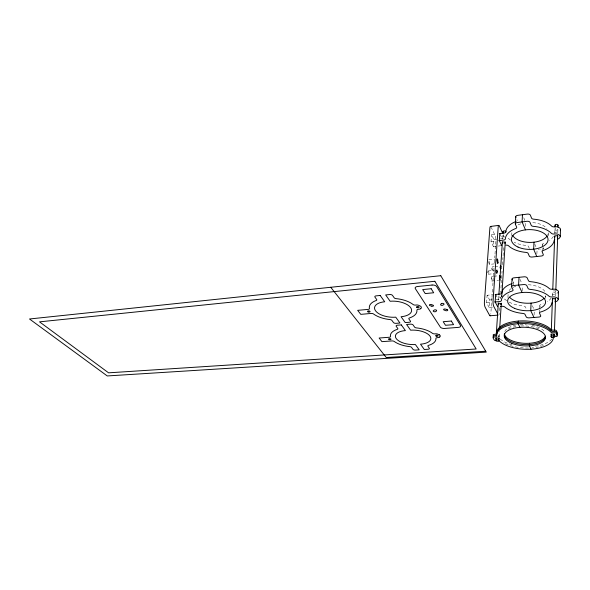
<?xml version="1.0" encoding="UTF-8"?>
<svg xmlns="http://www.w3.org/2000/svg" width="590" height="590" viewBox="0 0 590 590"><rect width="100%" height="100%" fill="white"/><g stroke="black" fill="none" stroke-linecap="round" stroke-linejoin="round"><path stroke-width="0.44" stroke-dasharray="2.95 2.21" d="M555.662 295.892L555.802 291.187M557.808 232.91L557.926 228.986M552.535 295.892L552.734 290.892M554.799 233.301L554.998 227.821M545.706 298.37L545.809 295.826M548.191 235.786L548.331 232.239A18.261 9.971 0.2 0 1 547.498 235.476M539.481 312.877L539.629 309.544M539.658 308.71L539.806 305.377M542.114 251.451L542.262 247.955M542.299 247.077L542.417 244.452M543.545 249.504L543.619 247.763A2.39 1.268 0.2 0 1 541.738 249.032L540.573 249.164M534.09 314.979L534.282 310.842M536.885 253.906L537.048 250.433M522.216 290.804L522.445 286.556M525.646 226.302L525.83 222.732A18.261 9.971 0.2 0 0 524.208 222.983M513.366 285.044L513.514 282.485M507.924 297.463L508.123 294.115A18.902 9.27 1.7 0 0 508.646 295.789M511.692 235.617L511.847 232.984A18.261 9.971 0.2 0 1 511.862 231.7M499.14 337.045L499.487 331.55M498.528 300.148L498.889 294.661M502.547 239.208L502.879 234.311M499.479 310.731L499.789 305.974M500.246 298.887L500.35 297.323M500.659 292.64L500.755 291.084M500.962 287.986L501.463 280.272M501.581 278.436L502.061 271.112M502.474 264.755L502.946 257.542M503.064 255.75L503.698 245.956M492.539 307.147L489.132 307.42L489.656 300L487.111 295.251L492.244 294.779M501.22 245.706L493.454 246.642L493.948 239.688L491.522 234.636L496.492 234.016M491.92 298.09L490.821 313.814A3.813 0.996 85.3 0 1 490.799 314.109M491.972 297.316L492.621 288.016M492.783 285.707L493.365 277.44M493.424 276.526L494.059 267.447M494.376 262.941L494.877 255.787M495.003 254.002L495.622 245.152M495.681 244.267L495.925 240.757A3.665 0.915 84.3 0 0 495.187 235.712L491.345 227.622M489.132 307.442L486.573 302.714L487.111 295.251M493.454 246.642L491.013 241.598L491.522 234.636M488.225 271.017L494.346 270.286M491.308 276.518L491.345 279.933A1.541 0.398 84.8 0 0 491.92 281.054A1.541 0.398 84.8 0 0 492.045 279.188L491.308 276.518L492.982 276.341M492.23 270.05L492.709 269.792A1.534 0.391 84.7 0 0 492.842 267.949A1.534 0.391 84.7 0 0 492.274 266.82C491.204 267.904 491.544 271.378 493.904 269.881M494.427 263.87L489.309 264.409L489.346 261.001A1.549 0.398 84.6 0 0 488.948 259.851M493.948 239.688L496.692 239.356M500.342 238.913L503.233 238.567M491.013 241.62L495.998 241.015M538.25 249.43L539.408 249.297M488.83 259.806L494.722 259.15M492.34 266.776L494.007 266.599M494.84 266.51L499.015 266.068M488.314 274.239L494.243 273.627M493.823 276.26L498.86 275.744M491.846 281.098L498.565 280.427M489.656 300L492.208 299.764M496.043 299.425L499.258 299.13M486.573 302.714L491.721 302.279M488.432 270.906L488.94 272.801L488.38 274.203A1.564 0.406 84.7 0 1 487.842 273.332A1.564 0.406 84.7 0 1 487.812 271.422M489.309 264.409L488.623 261.702A1.549 0.398 84.6 0 1 488.564 261.119M495.666 294.462L498.159 299.233M513.278 281.769L513.44 282.116A2.552 1.283 2 0 1 513.352 282.868M519.901 279.225L521.663 282.986M532.313 305.723L533.921 309.16M500.143 234.333L502.171 238.692M540.293 306.675L539.857 305.723A2.493 1.195 1.4 0 1 540.905 304.499A25.208 12.368 1.7 0 0 543.154 303.732M516.914 219.613L517.069 219.981A2.463 1.379 0.6 0 1 516.98 220.793M529.341 248.456L528.47 246.443A2.375 1.268 0.7 0 0 526.494 245.455A24.352 13.297 0.2 0 1 514.17 242.306M523.743 217.754L525.004 220.749M534.776 244.054L536.325 247.734M542.741 245.506L542.461 244.828A2.412 1.283 -0.1 0 1 543.486 243.486A24.352 13.297 0.2 0 0 544.953 242.918M508.388 329.095A20.628 9.344 2.6 0 1 516.398 326.454M520.764 325.968A20.628 9.344 2.6 0 1 539.275 329.08M543.464 345.563A28.372 12.847 2.6 0 1 536.229 347.34M533.692 347.68A28.372 12.847 2.6 0 1 531.981 347.842M528.485 348.012A28.372 12.847 2.6 0 1 503.484 342.702M497.776 336.676A1.527 0.693 3.5 0 1 498.904 337.067M504.782 331.425A20.613 9.359 2.6 0 1 515.564 325.296M520.085 324.684A20.613 9.359 2.6 0 1 526.317 324.655M532.047 325.407A20.613 9.359 2.6 0 1 545.123 332.694M551.775 339.095A28.349 12.877 2.6 0 1 535.425 346.175M512.098 344.789A28.349 12.877 2.6 0 1 499.819 338.719M497.864 335.371A1.527 0.693 3.5 0 1 499.199 336.145A1.527 0.693 3.5 0 1 497.783 336.75M503.373 234.709A3.68 0.885 84.3 0 1 504.089 238.146M499.302 313.401A3.828 0.966 85.3 0 1 498.594 315.075M545.617 295.929A18.902 9.27 1.7 0 1 545.027 297.131M509.126 290.531A18.902 9.27 1.7 0 1 516.014 286.165M528.242 284.741A18.902 9.27 1.7 0 1 545.175 291.866M540.905 308.924A2.471 1.18 1.6 0 1 540.676 309.138M551.141 298.046A25.208 12.368 1.7 0 1 547.137 301.778M509.185 302.154A25.208 12.368 1.7 0 0 523.352 305.996A2.456 1.173 2.1 0 1 525.395 306.947L526.605 309.462A2.456 1.165 2 0 0 526.745 309.669M506.722 300.679A25.208 12.368 1.7 0 1 505.21 299.499A2.456 1.195 2.7 0 0 502.85 298.828M552.203 295.295A2.559 1.246 0.8 0 1 554.239 294.189L556.731 293.761A3.075 1.497 0.7 0 0 557.248 293.473M555.625 291.283A1.556 0.76 0.7 0 1 554.335 292.389A1.556 0.76 0.7 0 1 552.793 291.342A1.556 0.76 0.7 0 1 555.352 291.099M512.976 283.2A2.552 1.283 2 0 1 512.437 283.443M500.755 297.257A1.49 0.73 2.7 0 1 498.808 296.681A1.49 0.73 2.7 0 1 500.01 295.819M518.057 224.901A18.261 9.971 0.2 0 1 521.029 223.757M532.777 222.592A18.261 9.971 0.2 0 1 546.93 228.647M553.405 236.332A24.352 13.297 0.2 0 1 549.519 240.432M510.453 240.078A24.352 13.297 0.2 0 1 508.993 238.839A2.375 1.291 1.3 0 0 506.714 238.161M554.497 233.153A2.471 1.335 -0.8 0 1 556.407 232.128L558.819 231.612A2.965 1.615 -0.9 0 0 559.084 231.464M504.45 236.546A1.446 0.789 1.4 0 1 502.842 235.513A1.446 0.789 1.4 0 1 505.195 235.196M555.574 230.056A1.505 0.819 -0.9 0 0 557.926 229.414A1.505 0.819 -0.9 0 0 555.78 228.64A1.505 0.819 -0.9 0 0 555.574 230.056"/><path stroke-width="0.89" d="M558.214 299.396L558.465 291.711M560.264 236.531L560.5 229.377M554.239 336.92L554.335 334.176M554.46 330.518L555.551 298.503M555.832 290.273L557.705 235.388M557.985 227.157L558.052 225.328M551.09 336.595L551.193 333.852M551.326 330.194L552.469 298.201M552.8 289.063L554.703 236.044M555.028 226.907L555.094 225.078M531.089 303.113L530.727 310.62L533.98 317.457M533.994 242.195L533.662 249.194L536.767 256.51M519.016 277.33L518.588 285.051L522.128 292.507M522.475 214.731L522.076 221.914L525.454 229.864M511.596 286.806L512.046 279.122M515.313 223.949L515.741 216.796M498.904 340.703A1.527 0.686 3.5 0 0 496.787 339.877A1.527 0.686 3.5 0 0 496.463 341.05A1.527 0.686 3.5 0 0 498.904 340.703L499.081 337.959M499.723 327.893L501.316 303.186M501.729 296.785L505.269 241.878M495.866 340.386L496.05 337.642M496.293 333.984L498.344 302.891M498.889 294.661L502.392 241.627M502.938 233.397L503.064 231.568M495.666 294.462L495.158 301.977L497.658 306.712M499.804 233.611L499.324 240.617L501.714 245.669M420.891 308.4L421.319 307.596A2.655 1.283 5.8 0 0 421.098 306.815A2.662 1.283 5.8 0 0 420.309 306.085L418.93 305.436A2.485 1.202 5.8 0 0 416.511 304.993L415.567 305.089A2.168 1.055 5.9 0 1 413.089 304.499A21.284 10.237 6.6 0 0 396.133 298.636A2.176 1.069 6.5 0 1 394.15 297.758L392.52 295.42A2.176 1.077 6.7 0 0 389.732 294.535L385.668 294.934L390.145 301.261A15.96 7.677 6.6 0 1 410.647 307.641A15.96 7.677 6.6 0 1 401.082 316.719L405.242 322.59L409.15 322.273A2.087 0.981 6.2 0 0 410.426 321.122L408.922 318.969A2.102 0.996 6.1 0 1 409.534 317.929A21.284 10.237 6.6 0 0 416.916 310.193A2.146 1.032 5.8 0 1 418.362 309.271L419.306 309.19A2.478 1.195 5.8 0 0 420.876 308.4M439.793 336.897L440.228 336.182A2.537 1.158 5.4 0 0 440.044 335.481A2.537 1.158 5.4 0 0 439.314 334.818M560.19 230.144L560.375 229.886A3.061 1.667 -0.9 0 0 560.352 228.891A3.061 1.667 -0.9 0 0 559.659 227.976L558.236 227.187A2.972 1.623 -0.9 0 0 556.99 226.744L554.408 226.84A2.5 1.372 -0.9 0 1 551.687 226.169A24.352 13.297 0.2 0 0 533.618 219.163A2.5 1.394 -0.3 0 1 531.553 218.101L530.351 215.136A2.5 1.409 -0.1 0 0 527.342 214.089L517.629 215.372A2.478 1.394 0.3 0 0 515.808 217.046L515.962 217.415M557.86 292.78L558.339 292.183M500.586 269.173L500.091 267.292L500.615 265.928A1.541 0.376 84.7 0 1 501.205 267.344M557.292 239.12L558.582 238.751A2.98 1.6 -0.7 0 0 559.401 238.072L560.139 237.04A3.068 1.652 -0.7 0 0 560.117 236.044A3.075 1.652 -0.7 0 0 559.416 235.137L557.993 234.348A2.987 1.608 -0.7 0 0 556.746 233.913L554.15 234.001A2.508 1.357 -0.7 0 1 551.414 233.323A24.448 13.201 0.4 0 0 533.272 226.331A2.508 1.387 -0.1 0 1 531.199 225.277L529.982 222.334A2.508 1.394 0.1 0 0 526.966 221.287L517.216 222.541A2.493 1.387 0.5 0 0 515.38 224.2L516.648 227.106A2.471 1.364 0.8 0 1 515.667 228.544A24.448 13.201 0.4 0 0 505.365 238.891A2.412 1.313 1.5 0 1 503.55 240.093L498.83 240.661M490.511 226.449L498.801 225.38M499.31 233.669L504.007 233.087A2.397 1.32 1.3 0 0 505.814 231.87A24.352 13.297 0.2 0 1 516.088 221.427M495.158 294.506L500.018 294.056A2.485 1.224 2.7 0 0 501.876 292.965A25.208 12.368 1.7 0 1 511.663 283.702M494.649 301.999L499.524 301.571A2.493 1.217 2.8 0 0 501.397 300.487A25.311 12.243 1.9 0 1 511.987 291.091A2.559 1.268 2.2 0 0 512.998 289.779L511.663 287.042A2.581 1.291 2 0 1 513.551 285.538L523.647 284.564A2.603 1.298 1.6 0 1 526.782 285.597L528.05 288.355A2.603 1.291 1.5 0 0 530.203 289.388A25.311 12.243 1.9 0 1 549.039 296.246A2.603 1.261 0.9 0 0 551.864 296.925L554.556 296.895A3.098 1.497 0.9 0 1 555.854 297.323L557.336 298.083A3.186 1.534 0.9 0 1 558.059 298.946A3.179 1.534 0.9 0 1 558.074 299.86L557.321 300.812A3.083 1.482 0.9 0 1 556.473 301.424L554.836 301.763M500.379 306.453L501.994 306.313A2.463 1.187 2.8 0 1 504.745 306.97A25.311 12.243 1.9 0 0 522.961 313.452A2.463 1.165 2.3 0 1 525.019 314.396L526.228 316.889A2.463 1.158 2.1 0 0 529.178 317.84L538.803 317.081A2.485 1.165 1.8 0 0 540.691 315.739L539.533 313.224A2.5 1.18 1.6 0 1 540.587 312.014A25.311 12.243 1.9 0 0 551.93 302.935A2.574 1.232 1 0 1 552.557 302.22M490.069 315.768L497.842 315.134M496.485 340.607L496.183 340.629A1.512 0.679 3.6 0 1 494.376 340.106A32.538 14.698 2.6 0 1 493.026 337.723A1.519 0.686 3.6 0 1 494.132 336.993L494.737 336.956A2.537 1.151 3.6 0 0 496.625 335.887A28.394 12.825 2.6 0 1 518.418 323.711A28.394 12.825 2.6 0 1 550.772 332.045A2.655 1.202 1.7 0 0 553.722 332.797L554.371 332.753A1.593 0.715 1.7 0 1 556.215 333.291A32.538 14.698 2.6 0 1 557.329 335.776A1.586 0.708 1.7 0 1 556.075 336.521L555.433 336.566A2.626 1.18 1.7 0 0 553.332 337.657A28.394 12.825 2.6 0 1 531.354 349.184A28.394 12.825 2.6 0 1 499.649 341.308A2.508 1.128 3.6 0 0 498.447 340.732M485.718 351.212L386.244 357.518L330.739 287.278M439.321 334.818L438.016 334.22A2.367 1.084 5.4 0 0 435.715 333.8L434.808 333.874A2.072 0.951 5.5 0 1 432.463 333.32A20.311 9.226 6.1 0 0 416.452 327.893A2.072 0.966 6 0 1 414.578 327.089L413.111 324.979A2.08 0.966 6.2 0 0 410.47 324.161L406.576 324.471L410.618 330.186A15.237 6.918 6.1 0 1 430.014 336.123A15.237 6.918 6.1 0 1 420.515 344.177L424.276 349.494L428.038 349.251A1.999 0.885 5.8 0 0 429.306 348.225L427.942 346.271A2.006 0.9 5.7 0 1 428.561 345.349A20.311 9.226 6.1 0 0 435.922 338.468A2.05 0.929 5.4 0 1 437.338 337.657L438.245 337.591A2.36 1.077 5.4 0 0 439.771 336.897M497.591 313.607L493.845 306.608A3.879 0.996 85.2 0 1 493.048 301.32L498.189 227.025A3.732 0.907 84.2 0 1 499.361 226.014L502.628 233.094M519.945 327.354L518.109 323.74L518.256 321.063L518.485 321.513M531.052 349.199L529.355 345.865L529.481 343.262L529.695 343.682M518.182 322.398L518.411 322.855M529.422 344.56L529.636 344.98M512.452 280.051L512.12 279.358A2.567 1.298 1.8 0 1 514.001 277.831L524.053 276.821A2.589 1.313 1.5 0 1 527.172 277.861L528.433 280.641A2.589 1.298 1.3 0 0 530.58 281.673A25.208 12.368 1.7 0 1 549.327 288.554A2.589 1.276 0.7 0 0 552.144 289.233L554.821 289.196A3.083 1.512 0.7 0 1 556.112 289.624L557.594 290.391A3.171 1.549 0.7 0 1 558.31 291.254A3.171 1.549 0.7 0 1 558.332 292.183M500.291 277.573L499.7 275.655L499.745 279.092A1.549 0.384 84.9 0 0 500.04 280.117M545.249 337.554A20.628 9.344 2.6 0 1 521.907 344.413A20.628 9.344 2.6 0 1 504.48 333.35M554.305 335.467A2.626 1.18 1.7 0 1 555.072 335.282M556.643 335.105A1.586 0.715 1.6 0 0 557.373 334.434A32.516 14.728 2.6 0 0 556.259 331.956A1.586 0.723 1.6 0 0 554.416 331.41L553.774 331.455A2.655 1.21 1.6 0 1 550.817 330.702A28.372 12.847 2.6 0 0 518.492 322.376A28.372 12.847 2.6 0 0 496.706 334.582A2.53 1.158 3.5 0 1 494.826 335.651L494.221 335.695A1.512 0.686 3.6 0 0 493.115 336.425A32.516 14.728 2.6 0 0 493.52 337.332M552.004 335.437A1.593 0.723 1.7 0 1 551.429 334.368A1.593 0.723 1.7 0 1 553.826 334.316A1.593 0.723 1.7 0 1 553.737 335.4M496.485 339.117A1.527 0.693 3.5 0 1 496.345 338.151A1.527 0.693 3.5 0 1 498.454 338.159A1.527 0.693 3.5 0 1 498.734 339.125M555.507 225.793A1.505 0.826 -1 0 1 555.478 224.65A1.505 0.826 -1 0 1 557.565 224.569A1.505 0.826 -1 0 1 557.734 225.712M503.513 232.261A1.438 0.789 1.3 0 1 503.499 231.103A1.438 0.789 1.3 0 1 505.593 231.199A1.438 0.789 1.3 0 1 505.328 232.342M545.3 336.234A20.613 9.359 2.6 0 1 523.95 343.277A20.613 9.359 2.6 0 1 504.435 333.837M553.767 334.442A2.626 1.18 1.7 0 1 554.025 334.272M556.687 333.778A1.578 0.715 1.6 0 0 557.417 333.107A32.487 14.757 2.6 0 0 556.304 330.614A1.586 0.723 1.6 0 0 554.46 330.076L553.818 330.12A2.655 1.21 1.6 0 1 550.868 329.368A28.349 12.877 2.6 0 0 518.566 321.034A28.349 12.877 2.6 0 0 496.795 333.276A2.53 1.158 3.5 0 1 494.914 334.346L494.309 334.39A1.512 0.686 3.5 0 0 493.203 335.127A32.487 14.757 2.6 0 0 493.461 335.732M501.198 268.472A1.541 0.376 84.7 0 1 501.131 268.752M490.998 226.899A3.717 0.937 84.1 0 0 489.877 228.087L484.405 302.095A3.865 1.025 85.2 0 0 485.201 307.353L489.575 315.296A3.813 0.996 85.3 0 0 490.533 315.333M544.105 298.282A18.902 9.27 1.7 0 1 526.863 303.238A18.902 9.27 1.7 0 1 509.767 297.397M552.867 299.823A1.564 0.752 0.9 0 1 552.948 298.717A1.564 0.752 0.9 0 1 555.227 298.865A1.564 0.752 0.9 0 1 554.836 299.941M501.264 296.047A1.49 0.73 2.7 0 1 501.729 296.482M498.875 304.588A1.497 0.723 2.8 0 1 498.661 303.503A1.497 0.723 2.8 0 1 500.88 303.592A1.497 0.723 2.8 0 1 500.645 304.661M547.092 236.111A18.261 9.971 0.2 0 1 529.437 242.409A18.261 9.971 0.2 0 1 512.636 235.351M554.792 239.688A2.485 1.328 -0.6 0 0 554.18 240.469A24.448 13.201 0.4 0 1 543.183 250.492A2.419 1.276 0.1 0 0 542.158 251.827L543.272 254.511A2.397 1.261 0.3 0 1 541.436 256.001L532.121 257.019A2.382 1.246 0.7 0 1 529.274 256.053L528.116 253.398A2.382 1.254 0.9 0 0 526.133 252.417A24.448 13.201 0.4 0 1 508.558 245.809A2.382 1.276 1.5 0 0 505.91 245.152M554.91 236.974A1.512 0.811 -0.7 0 1 555.264 235.875A1.512 0.811 -0.7 0 1 557.321 235.97A1.512 0.811 -0.7 0 1 557.24 237.084M502.901 243.36A1.446 0.782 1.5 0 1 502.665 242.217A1.446 0.782 1.5 0 1 504.782 242.21A1.446 0.782 1.5 0 1 504.73 243.353M497.392 271.798L496.854 273.325A1.571 0.391 84.8 0 1 496.271 272.174A1.571 0.391 84.8 0 1 496.404 270.286L497.053 270.124L497.392 271.798M498.019 262.572L497.761 263.509L497.053 260.773A1.556 0.391 84.6 0 1 497.178 258.914A1.556 0.391 84.6 0 1 497.753 260.079L498.019 262.572M441.305 303.68L440.656 304.447A1.276 0.62 4.9 0 0 441.254 305.266A1.276 0.62 4.9 0 0 442.906 305.163L443.872 304.499A1.453 0.708 4.9 0 0 443.26 303.503A1.453 0.708 4.9 0 0 441.305 303.68M436.526 310.738L435.892 311.483A1.423 0.686 5.2 0 1 433.982 311.645A1.423 0.686 5.2 0 1 433.362 310.679L434.299 310.038A1.254 0.605 5.2 0 1 435.922 309.934A1.254 0.605 5.2 0 1 436.526 310.738M440.774 275.7L29.5 318.991L107.255 375.948L486.256 352.119L440.774 275.7M434.837 281.275L39.515 321.845L108.575 372.828L476.167 348.992L434.837 281.275M432.064 285.044L417.55 286.504A3.584 1.8 5.6 0 0 415.338 288.643L440.376 327.133A3.37 1.564 5.1 0 0 444.58 328.446L458.275 327.391A3.407 1.586 4.6 0 0 460.554 325.562L436.63 286.519A3.621 1.822 5 0 0 432.064 285.044M431.179 288.739L422.676 289.579L425.235 293.584L433.694 292.765L431.179 288.739M380.189 295.472L376.169 295.863A2.161 1.062 7.2 0 0 374.952 297.131L376.634 299.44A2.146 1.047 7.3 0 1 376.088 300.546A21.203 10.185 6.8 0 0 369.406 308.481A2.102 1.01 7.6 0 1 368.101 309.396L357.673 310.34L360.785 314.359L371.162 313.445A2.08 0.988 7.5 0 1 373.566 314.005A21.203 10.185 6.8 0 0 389.99 319.574A2.072 0.974 6.9 0 1 391.893 320.392L393.442 322.516A2.072 0.966 6.7 0 0 396.089 323.335L399.961 323.025L395.757 317.169A15.9 7.633 6.8 0 1 375.535 310.79A15.9 7.633 6.8 0 1 384.709 301.77L380.189 295.472M401.303 324.898L397.446 325.208A2.058 0.959 6.6 0 0 396.222 326.336L397.741 328.416A2.043 0.944 6.7 0 1 397.173 329.404A20.237 9.182 6.3 0 0 390.462 336.462A2.006 0.907 7 0 1 389.171 337.266L379.127 338.018L381.951 341.654L391.937 340.932A1.984 0.892 6.9 0 1 394.223 341.47A20.237 9.182 6.3 0 0 409.762 346.632A1.984 0.878 6.4 0 1 411.562 347.385L412.963 349.317A1.977 0.878 6.2 0 0 415.471 350.084L419.195 349.833L415.39 344.531A15.178 6.888 6.3 0 1 396.244 338.601A15.178 6.888 6.3 0 1 405.389 330.592L401.303 324.898M451.335 321.041L443.208 321.697L445.502 325.282L453.592 324.648L451.335 321.041M446.969 309.499L445.339 309.079A1.268 0.612 4.8 0 0 443.746 309.256A1.268 0.612 4.8 0 0 444.167 310.075L445.642 310.635A1.438 0.693 4.8 0 0 447.574 310.473A1.438 0.693 4.8 0 0 446.969 309.499M431.806 306.151L430.176 305.731A1.438 0.701 5.3 0 1 429.542 304.742A1.438 0.701 5.3 0 1 431.467 304.573L432.949 305.141A1.268 0.612 5.3 0 1 433.392 305.974A1.268 0.612 5.3 0 1 431.806 306.151M417.005 307.545A1.305 0.634 5.8 0 0 419.106 307.302A1.305 0.634 5.8 0 0 417.337 306.483A1.305 0.634 5.8 0 0 417.005 307.545M368.101 311.911A1.261 0.605 7.6 0 0 370.085 311.682A1.261 0.605 7.6 0 0 368.315 310.893A1.261 0.605 7.6 0 0 368.101 311.911M389.061 339.53A1.21 0.546 7 0 0 390.978 339.346A1.21 0.546 7 0 0 389.312 338.616A1.21 0.546 7 0 0 389.061 339.53M436.202 336.13A1.246 0.568 5.4 0 0 438.134 335.843A1.246 0.568 5.4 0 0 436.342 335.157A1.246 0.568 5.4 0 0 436.202 336.13M511.729 343.314A20.643 9.322 2.6 0 0 545.197 338.881A20.643 9.322 2.6 0 0 517.644 327.59A20.643 9.322 2.6 0 0 511.729 343.314M551.768 337.325A1.6 0.715 1.8 0 0 554.261 336.853A1.6 0.715 1.8 0 0 551.975 336.094A1.6 0.715 1.8 0 0 551.768 337.325M514.524 308.327A18.983 9.182 1.9 0 0 545.315 303.54A18.983 9.182 1.9 0 0 519.967 292.773A18.983 9.182 1.9 0 0 514.524 308.327M518.02 247.07A18.334 9.897 0.4 0 0 547.793 241.258A18.334 9.897 0.4 0 0 523.352 230.196A18.334 9.897 0.4 0 0 518.02 247.07"/></g></svg>
